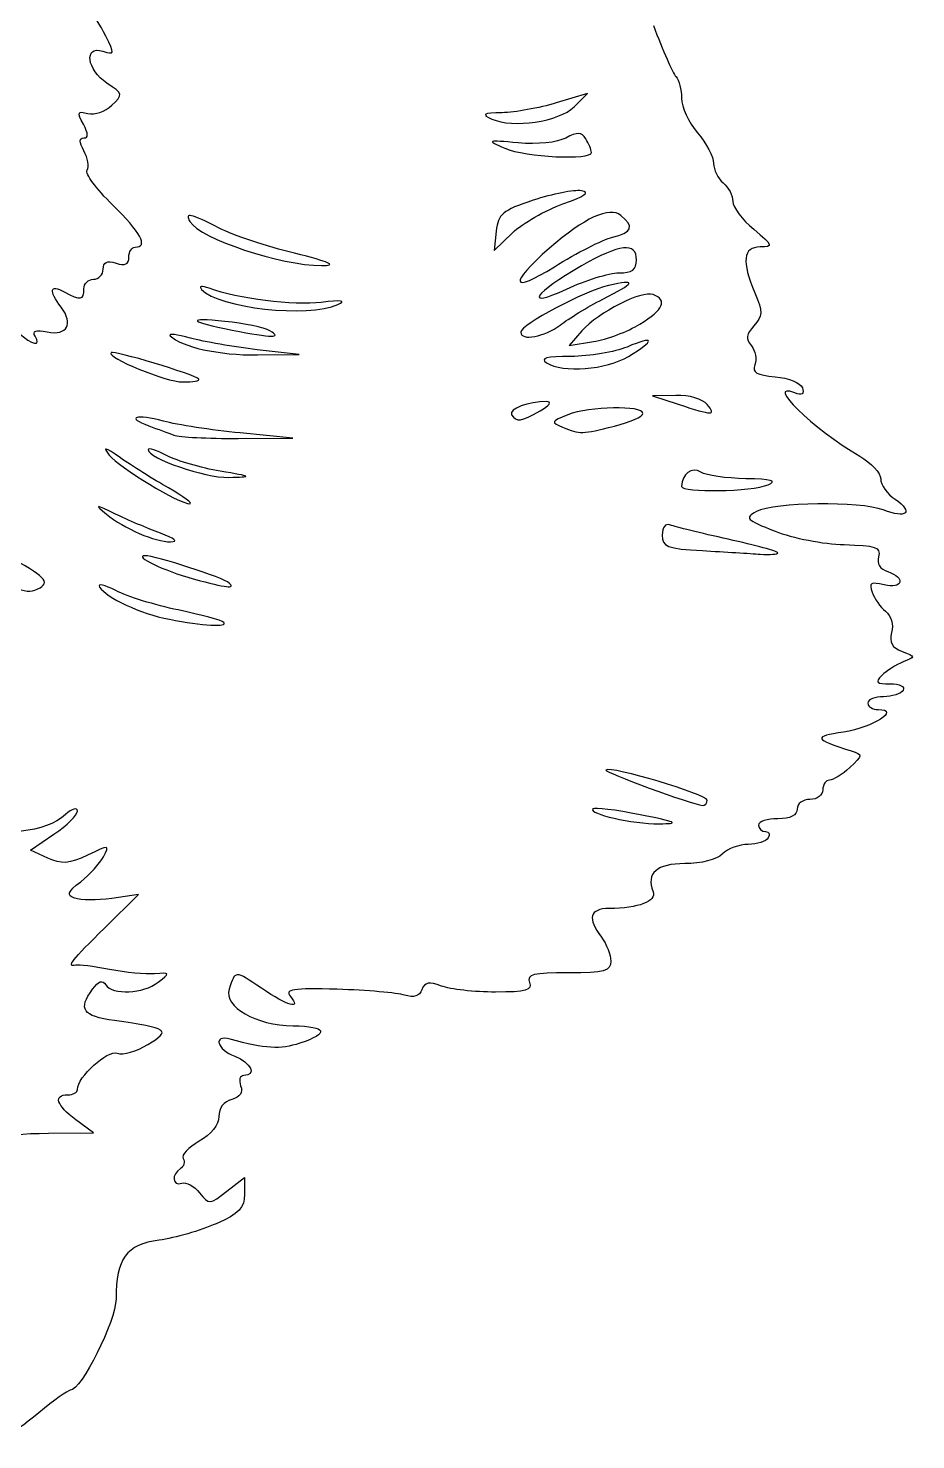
# Model space of a CAD drawing. Extents: x 0 to 100, y -1 to 105.
# Drawn here: x 63.8 to 100.3, y 2.6 to 60.8 of the extents above; entities that cross this region are included whole.
import ezdxf

# ---------------------------------------------------------------- set-up
doc = ezdxf.new("R2010")
doc.units = 0
doc.layers.get('0').update_dxf_attribs({"linetype": 'CONTINUOUS'})

msp = doc.modelspace()

# ---------------------------------------------------------------- linework, layer by layer
at = {"color": 7}
for points in [[(86.272389, 57.553662), (86.818986, 58.100259), (85.539244, 57.715113)], [(83.065019, 52.435175), (82.977061, 51.641425), (83.738453, 52.366632)], [(86.592561, 48.322489), (86.063394, 47.72537), (87.066432, 47.882588)], [(73.231102, 47.330701), (74.950894, 47.345333), (73.217519, 47.548194), (73.217519, 47.548207)], [(90.462769, 45.667967), (89.502977, 45.647647), (90.561311, 45.298847)], [(72.437352, 43.893158), (74.686311, 43.908319), (72.529181, 44.117321), (72.529181, 44.117326)], [(64.597388, 26.606008), (63.887159, 26.929609), (64.854963, 27.58725)], [(66.947248, 23.732202), (68.336311, 25.096962), (67.232858, 24.941826)], [(64.632144, 15.265548), (66.484227, 15.277984), (65.756623, 15.820837)], [(71.979592, 12.879345), (72.701936, 13.447541), (72.701936, 12.752001)]]:
    msp.add_lwpolyline(points, dxfattribs=at)
for points in [[(86.272389, 57.553662)], [(86.985385, 55.676321)], [(85.810786, 53.551741)], [(87.849332, 52.181839)], [(74.754494, 51.521873)], [(88.113915, 50.712799)], [(76.538394, 49.405926)], [(73.746257, 48.326151)], [(85.696983, 48.56235)], [(88.984661, 48.605421)], [(88.51079, 47.2729)], [(70.815031, 46.340485)], [(84.872769, 45.026842)], [(91.751936, 45.291438)], [(87.930606, 44.396792)], [(71.697374, 42.543836)], [(94.265477, 41.984134)], [(69.574503, 41.850241)], [(69.23749, 39.990257)], [(94.662352, 39.17945)], [(72.075614, 37.936149)], [(71.846382, 36.3133)], [(91.751936, 28.989189)], [(88.993805, 28.386918)]]:
    msp.add_lwpolyline(points, close=True, dxfattribs=at)
for points in [[(66.994368, 60.463589), (66.476938, 61.5008), (66.257003, 61.658804), (64.169113, 62.493279)], [(89.539262, 60.901842), (89.92226, 59.883196), (90.338667, 58.936649), (90.464611, 58.798404)], [(67.036971, 58.529466), (66.205751, 59.074103), (66.073965, 60.099681), (66.867566, 59.847803)], [(66.867566, 59.847803), (67.355426, 59.692961), (67.362258, 59.726137), (66.994368, 60.463589)], [(90.464611, 58.798404), (90.590558, 58.66016), (90.693602, 58.260628), (90.693602, 57.910558)], [(67.235409, 57.616341), (67.706375, 58.065681), (67.699996, 58.095036), (67.036971, 58.529466)], [(66.255752, 57.279733), (66.526929, 57.209523), (66.967775, 57.360997), (67.235409, 57.616341)], [(85.539244, 57.715113), (84.835386, 57.503282), (83.831941, 57.321598), (83.309365, 57.311369)], [(90.693602, 57.910558), (90.693602, 57.560485), (90.991259, 56.92032), (91.355061, 56.487965)], [(66.066625, 56.839511), (65.80128, 57.335312), (65.825283, 57.391186), (66.255752, 57.279733)], [(83.309365, 57.311369), (82.519576, 57.295918), (82.44853, 57.252029), (82.888394, 57.051334)], [(82.888394, 57.051334), (83.746216, 56.659941), (85.663236, 56.944509), (86.272389, 57.553662)], [(66.087342, 56.271634), (66.28212, 56.271634), (66.275651, 56.448941), (66.066625, 56.839511)], [(86.754449, 56.232806), (86.571915, 56.520861), (86.410006, 56.527935), (85.926171, 56.268996)], [(91.355061, 56.487965), (91.718863, 56.055612), (92.016519, 55.487456), (92.016519, 55.225397)], [(66.090279, 55.736998), (65.887962, 56.115032), (65.887105, 56.271634), (66.087342, 56.271634)], [(83.974294, 56.07037), (82.676333, 56.188811), (82.654682, 56.180149), (83.417561, 55.847678)], [(83.417561, 55.847678), (84.267516, 55.477257), (86.992121, 55.346399), (86.985385, 55.676321)], [(85.926171, 56.268996), (85.572693, 56.079819), (84.768063, 55.997938), (83.974294, 56.07037)], [(86.985385, 55.676321), (86.983268, 55.785462), (86.879234, 56.035879), (86.754449, 56.232806)], [(66.218313, 54.946563), (66.305266, 55.087253), (66.24765, 55.442951), (66.090279, 55.736998)], [(67.264412, 53.520422), (66.602107, 54.164111), (66.131363, 54.805874), (66.218313, 54.946563)], [(92.016519, 55.225397), (92.016519, 54.963338), (92.195113, 54.600708), (92.413394, 54.41955)], [(86.571429, 54.095809), (86.268766, 54.1421), (85.375798, 53.965988), (84.587054, 53.70445)], [(85.810786, 53.551741), (86.728546, 53.87371), (86.95668, 54.036889), (86.571429, 54.095809)], [(92.413394, 54.41955), (92.631675, 54.238393), (92.809195, 53.896392), (92.807885, 53.659551)], [(68.204019, 51.773717), (68.758157, 51.773717), (68.425663, 52.391815), (67.264412, 53.520422)], [(84.587054, 53.70445), (83.318906, 53.283945), (83.142802, 53.137086), (83.065019, 52.435175)], [(83.738453, 52.366632), (84.157217, 52.765494), (85.089767, 53.298794), (85.810786, 53.551741)], [(92.807885, 53.659551), (92.806562, 53.422706), (93.193526, 52.904707), (93.667781, 52.508438)], [(71.656181, 52.561051), (70.48124, 53.160459), (70.212876, 53.220543), (70.454142, 52.830169)], [(88.199066, 53.080859), (87.737828, 53.463656), (86.683107, 52.979262), (85.263104, 51.732484)], [(87.849332, 52.181839), (88.663933, 52.381581), (88.75612, 52.618547), (88.199066, 53.080859)], [(70.454142, 52.830169), (70.896088, 52.115082), (74.190259, 51.01336), (75.876936, 51.016538)], [(74.754494, 51.521873), (73.627829, 51.79885), (72.233589, 52.26648), (71.656181, 52.561051)], [(93.667781, 52.508438), (94.469778, 51.83832), (94.488442, 51.787454), (93.934748, 51.780834)], [(67.939436, 51.359012), (67.939436, 51.587101), (68.058498, 51.773717), (68.204019, 51.773717)], [(85.461787, 50.968167), (86.374756, 51.537563), (87.449149, 52.083716), (87.849332, 52.181839)], [(88.841519, 51.24455), (88.841519, 51.985222), (88.167035, 51.913041), (86.579559, 51.002486)], [(93.934748, 51.780834), (93.228454, 51.772394), (93.161795, 51.196994), (93.715216, 49.885865)], [(66.881102, 50.865506), (66.881102, 51.159804), (67.034741, 51.231445), (67.410269, 51.112259)], [(67.410269, 51.112259), (67.785798, 50.993072), (67.939436, 51.064713), (67.939436, 51.359012)], [(75.876936, 51.016538), (76.545847, 51.017861), (76.234182, 51.158111), (74.754494, 51.521873)], [(85.263104, 51.732484), (83.555901, 50.233538), (83.657461, 49.842851), (85.461787, 50.968167)], [(88.113915, 50.712799), (88.664269, 50.714651), (88.841519, 50.844294), (88.841519, 51.24455)], [(66.484227, 50.4508), (66.702509, 50.4508), (66.881102, 50.637416), (66.881102, 50.865506)], [(86.579559, 51.002486), (84.605318, 49.870082), (84.184411, 49.219699), (85.961024, 50.046731)], [(85.961024, 50.046731), (86.744932, 50.411647), (87.713733, 50.711378), (88.113915, 50.712799)], [(65.151553, 49.300604), (64.627427, 49.992391), (64.678531, 50.25081), (65.276209, 49.930942)], [(65.276209, 49.930942), (65.959702, 49.56515), (66.087352, 49.584502), (66.087352, 50.053925)], [(66.087352, 50.053925), (66.087352, 50.272207), (66.265946, 50.4508), (66.484227, 50.4508)], [(71.246727, 50.07683), (70.934072, 50.191276), (70.806522, 50.172088), (70.934987, 50.029936)], [(70.934987, 50.029936), (71.628468, 49.262564), (75.32016, 48.851447), (76.538394, 49.405926)], [(75.860465, 49.497028), (74.724474, 49.356103), (72.426886, 49.644837), (71.246727, 50.07683)], [(87.68833, 50.19466), (86.693319, 49.970248), (84.079704, 48.574981), (84.079289, 48.267988)], [(87.452457, 49.626062), (88.808613, 50.314598), (88.869356, 50.461024), (87.68833, 50.19466)], [(76.538394, 49.405926), (76.90454, 49.572577), (76.695692, 49.600644), (75.860465, 49.497028)], [(85.696983, 48.56235), (86.044029, 48.833389), (86.833993, 49.31206), (87.452457, 49.626062)], [(89.528629, 49.81611), (89.052281, 49.998903), (87.278567, 49.096589), (86.592561, 48.322489)], [(88.984661, 48.605421), (89.960402, 49.208465), (90.129775, 49.585428), (89.528629, 49.81611)], [(93.715216, 49.885865), (94.046014, 49.102161), (94.041643, 48.94076), (93.6787, 48.537535)], [(64.579563, 48.279428), (65.405275, 48.121583), (65.677121, 48.606911), (65.151553, 49.300604)], [(71.894173, 48.716271), (70.271076, 48.884769), (70.41859, 48.705), (72.188173, 48.357988)], [(64.079268, 48.107912), (63.950421, 48.316391), (64.106428, 48.369874), (64.579563, 48.279428)], [(73.746257, 48.326151), (73.520271, 48.45843), (72.686833, 48.633986), (71.894173, 48.716271)], [(72.188173, 48.357988), (73.871606, 48.027868), (74.269743, 48.019735), (73.746257, 48.326151)], [(84.079289, 48.267988), (84.07876, 47.891118), (85.068, 48.071119), (85.696983, 48.56235)], [(87.066432, 47.882588), (87.618102, 47.969056), (88.481305, 48.294332), (88.984661, 48.605421)], [(93.6787, 48.537535), (93.361449, 48.185073), (93.336869, 47.994573), (93.572068, 47.711175)], [(63.394585, 48.244318), (63.951387, 47.740419), (64.356242, 47.659761), (64.079268, 48.107912)], [(70.474086, 48.029958), (69.918554, 48.183348), (69.546256, 48.225242), (69.64676, 48.123054)], [(69.64676, 48.123054), (70.10151, 47.660692), (71.654988, 47.317282), (73.231102, 47.330701)], [(73.217519, 47.548207), (72.264164, 47.659779), (71.029618, 47.876568), (70.474086, 48.029958)], [(88.51079, 47.2729), (89.634396, 47.957975), (89.607035, 48.141303), (88.453143, 47.659174)], [(93.572068, 47.711175), (93.740184, 47.508607), (93.806388, 47.156955), (93.719192, 46.929725)], [(67.212184, 47.430494), (67.00661, 47.224918), (69.459568, 46.217866), (70.166346, 46.217676)], [(70.815031, 46.340485), (70.626856, 46.528657), (67.312942, 47.531253), (67.212184, 47.430494)], [(86.138038, 47.271749), (85.138125, 47.268839), (84.853402, 47.194721), (85.137352, 47.011217)], [(85.137352, 47.011217), (85.807349, 46.578232), (87.599456, 46.717249), (88.51079, 47.2729)], [(88.453143, 47.659174), (87.948492, 47.448319), (86.906695, 47.273977), (86.138038, 47.271749)], [(93.719192, 46.929725), (93.595693, 46.607891), (93.780216, 46.498145), (94.554072, 46.433168)], [(70.166346, 46.217676), (70.59078, 46.21756), (70.88269, 46.272826), (70.815031, 46.340485)], [(95.359913, 45.770128), (94.081886, 46.260552), (96.113264, 44.282056), (98.03579, 43.163908)], [(94.554072, 46.433168), (95.113692, 46.386181), (95.60107, 46.186929), (95.67019, 45.976868)], [(95.67019, 45.976868), (95.754468, 45.720746), (95.657305, 45.656005), (95.359913, 45.770128)], [(85.137352, 45.410729), (84.399231, 45.421444), (83.554919, 45.100407), (83.700734, 44.86447)], [(84.872769, 45.026842), (85.263035, 45.249939), (85.371511, 45.407329), (85.137352, 45.410729)], [(91.751936, 45.291425), (91.562436, 45.519761), (91.014965, 45.679664), (90.462769, 45.667967)], [(69.369059, 44.603268), (68.241347, 44.914645), (67.78929, 44.771151), (68.762637, 44.410776)], [(83.700734, 44.86447), (83.894086, 44.551624), (84.0886, 44.578572), (84.872769, 45.026842)], [(86.014473, 44.865412), (85.322407, 44.592494), (85.30713, 44.556328), (85.798811, 44.35484)], [(89.106102, 44.925959), (89.106102, 45.258088), (86.900705, 45.214897), (86.014473, 44.865412)], [(87.930606, 44.396792), (88.577129, 44.55959), (89.106102, 44.797715), (89.106102, 44.925959)], [(90.561311, 45.298847), (91.987653, 44.828762), (92.136693, 44.827836), (91.751936, 45.291438)], [(68.762637, 44.410776), (69.110241, 44.282077), (69.573238, 44.109553), (69.791519, 44.027386)], [(72.529181, 44.117326), (71.342761, 44.232277), (69.920705, 44.45095), (69.369059, 44.603268)], [(85.798811, 44.35484), (86.521634, 44.058634), (86.593251, 44.060044), (87.930606, 44.396792)], [(69.791519, 44.027386), (70.0098, 43.94522), (71.200425, 43.884818), (72.437352, 43.893158)], [(67.590128, 43.093489), (66.949976, 43.542233), (66.840597, 43.569033), (67.132684, 43.205567)], [(67.132684, 43.205567), (67.546336, 42.69083), (70.018047, 41.194895), (70.452977, 41.196054)], [(69.574503, 41.850241), (68.945821, 42.209659), (68.052852, 42.769118), (67.590128, 43.093489)], [(69.514561, 43.181159), (69.084804, 43.403393), (68.733186, 43.516812), (68.733186, 43.433201)], [(68.733186, 43.433201), (68.733186, 43.074003), (71.071684, 42.262465), (72.040477, 42.285457)], [(71.697374, 42.543836), (70.926584, 42.672127), (69.944319, 42.958922), (69.514561, 43.181159)], [(98.03579, 43.163908), (98.508733, 42.888845), (98.895686, 42.46586), (98.895686, 42.223941)], [(72.040477, 42.285457), (73.053517, 42.309508), (73.038832, 42.320562), (71.697374, 42.543836)], [(91.494335, 42.503386), (91.123545, 42.737871), (90.708163, 42.43265), (90.697653, 41.917988)], [(93.339436, 42.234173), (92.539071, 42.246635), (91.708777, 42.367774), (91.494335, 42.503386)], [(90.697653, 41.917988), (90.692123, 41.647396), (93.607631, 41.701447), (94.265477, 41.984134)], [(94.265477, 41.984134), (94.650885, 42.14975), (94.399304, 42.217676), (93.339436, 42.234173)], [(98.895686, 42.223941), (98.895686, 41.982025), (99.163576, 41.603993), (99.490998, 41.383868)], [(70.452977, 41.196054), (70.598498, 41.196318), (70.203184, 41.490826), (69.574503, 41.850241)], [(98.998527, 40.945464), (98.050125, 41.31655), (94.513384, 41.270878), (93.779409, 40.878064)], [(99.490998, 41.383868), (100.280708, 40.852953), (99.961412, 40.568711), (98.998527, 40.945464)], [(67.385406, 40.778173), (66.547582, 41.185222), (66.521428, 41.185237), (67.013394, 40.778404)], [(67.013394, 40.778404), (67.740276, 40.177305), (69.021979, 39.621904), (69.659227, 39.631882)], [(69.23749, 39.990257), (68.714493, 40.182808), (67.881056, 40.537368), (67.385406, 40.778173)], [(93.779409, 40.878064), (93.2835, 40.612663), (93.349739, 40.542789), (94.544745, 40.070744)], [(90.236305, 40.32414), (90.031215, 40.402841), (89.899852, 40.240519), (89.899852, 39.908401)], [(92.617555, 39.740107), (91.492917, 39.990316), (90.421354, 40.253129), (90.236305, 40.32414)], [(69.659227, 39.631882), (69.987769, 39.637041), (69.82787, 39.772902), (69.23749, 39.990257)], [(89.899852, 39.908401), (89.899852, 39.426459), (90.090786, 39.352704), (91.553498, 39.269614)], [(94.662352, 39.17945), (94.662352, 39.237602), (93.742193, 39.489899), (92.617555, 39.740107)], [(94.544745, 40.070744), (95.264272, 39.786518), (96.544146, 39.536952), (97.388905, 39.516153)], [(61.734599, 39.002533), (62.708941, 37.951749), (63.568101, 37.449868), (64.065698, 37.640813)], [(68.600894, 39.061774), (68.103567, 39.053968), (69.392787, 38.436407), (70.585269, 38.111208)], [(72.075614, 37.936149), (71.868326, 38.143437), (69.013515, 39.068245), (68.600894, 39.061774)], [(91.553498, 39.269614), (92.463004, 39.217949), (93.534566, 39.152735), (93.934748, 39.124697)], [(93.934748, 39.124697), (94.334931, 39.096659), (94.662352, 39.12131), (94.662352, 39.17945)], [(97.388905, 39.516153), (98.704755, 39.483755), (98.907685, 39.412754), (98.805145, 39.020647)], [(98.805145, 39.020647), (98.730348, 38.734624), (98.873739, 38.503201), (99.187447, 38.403633)], [(64.065698, 37.640813), (64.756631, 37.905949), (64.587988, 38.147898), (63.176936, 38.915888)], [(99.187447, 38.403633), (99.942481, 38.163995), (99.80314, 37.664895), (99.035026, 37.857681)], [(67.403961, 37.621771), (66.938835, 37.862296), (66.638464, 37.929346), (66.736468, 37.770774)], [(70.585269, 38.111208), (72.000523, 37.725257), (72.324569, 37.687194), (72.075614, 37.936149)], [(99.035026, 37.857681), (98.491667, 37.994056), (98.408143, 37.9428), (98.542832, 37.555636)], [(66.736468, 37.770774), (67.01477, 37.320469), (68.399903, 36.67955), (69.613296, 36.439626)], [(69.973015, 36.823875), (69.025161, 37.022191), (67.869088, 37.381243), (67.403961, 37.621771)], [(98.542832, 37.555636), (98.63205, 37.299172), (98.882314, 36.945959), (99.098973, 36.770712)], [(71.846382, 36.3133), (71.763882, 36.395798), (70.920867, 36.625556), (69.973015, 36.823875)], [(99.098973, 36.770712), (99.330566, 36.583387), (99.432832, 36.222387), (99.347136, 35.894687)], [(69.613296, 36.439626), (70.964703, 36.172413), (72.048584, 36.111095), (71.846382, 36.3133)], [(99.347136, 35.894687), (99.240867, 35.488311), (99.357085, 35.277158), (99.776134, 35.115339)], [(99.776134, 35.115339), (100.339197, 34.897901), (100.340123, 34.889107), (99.821727, 34.68325)], [(99.821727, 34.68325), (99.530686, 34.567678), (99.135229, 34.317628), (98.942932, 34.127583)], [(98.942932, 34.127583), (98.65419, 33.842224), (98.714504, 33.78205), (99.289277, 33.78205)], [(99.289277, 33.78205), (99.685882, 33.78205), (99.914911, 33.668242), (99.821727, 33.517467)], [(99.012362, 33.252884), (98.657148, 33.252884), (98.366519, 33.133821), (98.366519, 32.9883)], [(99.821727, 33.517467), (99.73179, 33.371946), (99.367575, 33.252884), (99.012362, 33.252884)], [(98.79579, 32.723717), (99.730142, 32.723717), (98.592338, 31.984132), (97.365807, 31.794209)], [(98.366519, 32.9883), (98.366519, 32.842779), (98.559691, 32.723717), (98.79579, 32.723717)], [(97.365807, 31.794209), (96.09791, 31.597883), (96.13116, 31.515926), (97.680563, 31.018348)], [(97.680563, 31.018348), (98.167661, 30.861921), (98.165743, 30.838119), (97.625482, 30.334789)], [(91.751936, 28.989189), (91.751936, 29.225764), (87.766128, 30.413603), (87.58387, 30.231345)], [(97.625482, 30.334789), (97.317618, 30.04797), (96.941688, 29.8133), (96.790081, 29.8133)], [(87.58387, 30.231345), (87.494512, 30.141989), (91.08631, 28.825034), (91.553498, 28.775856)], [(96.790081, 29.8133), (96.638478, 29.8133), (96.514436, 29.634707), (96.514436, 29.416425)], [(96.514436, 29.416425), (96.514436, 29.19594), (96.27925, 29.01955), (95.985269, 29.01955)], [(64.854963, 27.58725), (65.387257, 27.94894), (65.822769, 28.3781), (65.822769, 28.54093)], [(65.822769, 28.54093), (65.822769, 28.705762), (65.604652, 28.639587), (65.33066, 28.391628)], [(87.046562, 28.635706), (86.839684, 28.428826), (88.683925, 28.008773), (89.767561, 28.015959)], [(88.993805, 28.386918), (87.986158, 28.587086), (87.109898, 28.699039), (87.046562, 28.635706)], [(91.553498, 28.775856), (91.662639, 28.764373), (91.751936, 28.860366), (91.751936, 28.989189)], [(95.456102, 28.622675), (95.456102, 28.358092), (95.191519, 28.2258), (94.662352, 28.2258)], [(95.985269, 29.01955), (95.691288, 29.01955), (95.456102, 28.84316), (95.456102, 28.622675)], [(65.33066, 28.391628), (64.506165, 27.645471), (62.699188, 27.472177), (61.238069, 27.99914)], [(89.767561, 28.015959), (90.641794, 28.021754), (90.507196, 28.086285), (88.993805, 28.386918)], [(94.662352, 28.2258), (94.22579, 28.2258), (93.868602, 28.106738), (93.868602, 27.961217)], [(93.868602, 27.961217), (93.868602, 27.815696), (93.994692, 27.696634), (94.148802, 27.696634)], [(94.265477, 27.43205), (94.17554, 27.286529), (93.802822, 27.167467), (93.437213, 27.167467)], [(94.148802, 27.696634), (94.302911, 27.696634), (94.355415, 27.577571), (94.265477, 27.43205)], [(66.892199, 26.659046), (67.156714, 27.153298), (67.137881, 27.155196), (66.236075, 26.725155)], [(92.375596, 26.770592), (92.145265, 26.540262), (91.498896, 26.373717), (90.835303, 26.373717)], [(93.437213, 27.167467), (93.071606, 27.167467), (92.593877, 26.988873), (92.375596, 26.770592)], [(66.236075, 26.725155), (65.466301, 26.358077), (65.186232, 26.337712), (64.597388, 26.606008)], [(65.956939, 25.628727), (66.321548, 25.91553), (66.742413, 26.379173), (66.892199, 26.659046)], [(90.835303, 26.373717), (89.671107, 26.373717), (89.231616, 25.98566), (89.526245, 25.217863)], [(65.71171, 24.946986), (65.365529, 25.079828), (65.407516, 25.196551), (65.956939, 25.628727)], [(89.526245, 25.217863), (89.678076, 24.8222), (88.917968, 24.531209), (87.71704, 24.525245)], [(67.232858, 24.941826), (66.625959, 24.856501), (65.941443, 24.858816), (65.71171, 24.946986)], [(87.71704, 24.525245), (86.909791, 24.52125), (86.80264, 24.129394), (87.394725, 23.346585)], [(65.756623, 22.190059), (65.351192, 22.088565), (65.592613, 22.401263), (66.947248, 23.732202)], [(87.394725, 23.346585), (87.608378, 23.06411), (87.783186, 22.617626), (87.783186, 22.354397)], [(67.145686, 22.010947), (66.490842, 22.13678), (65.865764, 22.217383), (65.756623, 22.190059)], [(87.783186, 22.354397), (87.783186, 21.940949), (87.545227, 21.8758), (86.035086, 21.8758)], [(66.443841, 21.203854), (66.690851, 21.541661), (66.858155, 21.597818), (66.988621, 21.386715)], [(68.997769, 21.837076), (68.633967, 21.806868), (67.80053, 21.885111), (67.145686, 22.010947)], [(69.145637, 21.487024), (69.642215, 21.878584), (69.637317, 21.890178), (68.997769, 21.837076)], [(73.404235, 21.237863), (72.304119, 21.985412), (72.312673, 21.985624), (72.073579, 21.205105)], [(80.811463, 21.331526), (80.306069, 21.523677), (80.120019, 21.489085), (80.00179, 21.180991)], [(86.035086, 21.8758), (84.589922, 21.8758), (84.313379, 21.807024), (84.439284, 21.478925)], [(67.344123, 19.906395), (66.03583, 20.091075), (65.838305, 20.375737), (66.443841, 21.203854)], [(66.988621, 21.386715), (67.257956, 20.950925), (68.541448, 21.01061), (69.145637, 21.487024)], [(72.073579, 21.205105), (71.847818, 20.468119), (73.15436, 19.71648), (74.701858, 19.693086)], [(74.590032, 20.906367), (75.060985, 20.338902), (74.493858, 20.497445), (73.404235, 21.237863)], [(76.519908, 21.195795), (74.690153, 21.248513), (74.348589, 21.197382), (74.590032, 20.906367)], [(79.295723, 20.95636), (78.991809, 21.052819), (77.742693, 21.160563), (76.519908, 21.195795)], [(80.00179, 21.180991), (79.898753, 20.912481), (79.666637, 20.838636), (79.295723, 20.95636)], [(83.029605, 21.08205), (82.170521, 21.08205), (81.172357, 21.194316), (80.811463, 21.331526)], [(84.439284, 21.478925), (84.564059, 21.153768), (84.309323, 21.08205), (83.029605, 21.08205)], [(68.727455, 18.92322), (69.693774, 19.510872), (69.581673, 19.590546), (67.344123, 19.906395)], [(72.106623, 19.140096), (71.387732, 19.334996), (71.561407, 18.718953), (72.305061, 18.436217)], [(74.701858, 19.693086), (76.103874, 19.671893), (76.214835, 19.382523), (74.977535, 18.974176)], [(65.822769, 17.072147), (65.822769, 17.584047), (67.065618, 18.714918), (67.461326, 18.563071)], [(67.461326, 18.563071), (67.688579, 18.475865), (68.258338, 18.63793), (68.727455, 18.92322)], [(74.977535, 18.974176), (74.169281, 18.707428), (73.576082, 18.741713), (72.106623, 19.140096)], [(72.305061, 18.436217), (72.969538, 18.183585), (73.220797, 17.642467), (72.673628, 17.642467)], [(72.673628, 17.642467), (72.512539, 17.642467), (72.453497, 17.452856), (72.542429, 17.221107)], [(65.425894, 16.848717), (65.644175, 16.848717), (65.822769, 16.949261), (65.822769, 17.072147)], [(72.542429, 17.221107), (72.650292, 16.940017), (72.527586, 16.753586), (72.173862, 16.661082)], [(65.756623, 15.820837), (64.953076, 16.420346), (64.815244, 16.848717), (65.425894, 16.848717)], [(72.173862, 16.661082), (71.853097, 16.577199), (71.642941, 16.299413), (71.64193, 15.957963)], [(71.64193, 15.957963), (71.640872, 15.606212), (71.335318, 15.219958), (70.831038, 14.932956)], [(62.161105, 14.040366), (62.041275, 15.059372), (62.42725, 15.250745), (64.632144, 15.265548)], [(70.831038, 14.932956), (70.385969, 14.679652), (70.091009, 14.360459), (70.17557, 14.223635)], [(70.17557, 14.223635), (70.260131, 14.086811), (70.208312, 13.900079), (70.060418, 13.808676)], [(70.060418, 13.808676), (69.67909, 13.573001), (69.725715, 13.078518), (70.11697, 13.208937)], [(70.11697, 13.208937), (70.295968, 13.268603), (70.625758, 13.091009), (70.849834, 12.814284)], [(70.849834, 12.814284), (71.248728, 12.321672), (71.272358, 12.323035), (71.979592, 12.879345)], [(72.701936, 12.752001), (72.701936, 12.184189), (72.487695, 11.961693), (71.535287, 11.540397)], [(71.535287, 11.540397), (70.89363, 11.256563), (69.834588, 10.951133), (69.181858, 10.861667)], [(69.181858, 10.861667), (67.837084, 10.677345), (67.410269, 10.095984), (67.410269, 8.448606)], [(67.410269, 8.448606), (67.410269, 7.53736), (65.982358, 4.677884), (65.527317, 4.677884)], [(65.527317, 4.677884), (65.42631, 4.677884), (64.844888, 4.261165), (64.235269, 3.751842)], [(64.235269, 3.751842), (62.951029, 2.67889), (62.694143, 2.637335), (61.781822, 3.354967)]]:
    msp.add_open_spline(points, degree=3, dxfattribs=at)

doc.saveas('drawing.dxf')
